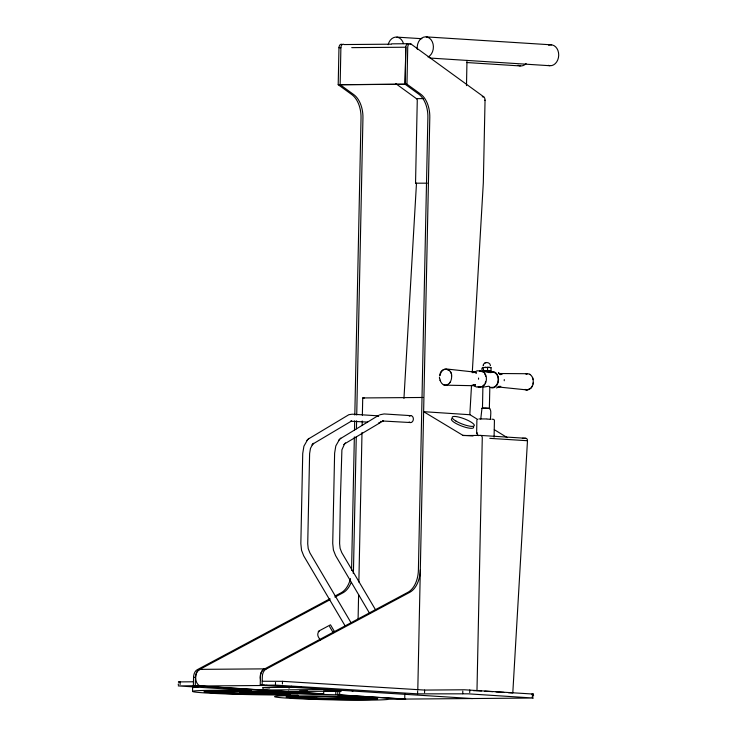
<?xml version="1.0" encoding="UTF-8"?>
<svg xmlns="http://www.w3.org/2000/svg" width="737" height="737" viewBox="0 0 737 737"><rect width="100%" height="100%" fill="white"/><g stroke="black" fill="none" stroke-linecap="round" stroke-linejoin="round"><path stroke-width="1.11" d="M178.308 684.931L178.326 683.945M180.095 684.526L180.15 681.891L193.463 681.789M192.532 691.343L192.615 687.4M330.029 598.73L197.111 669.795A8.328 5.279 89.6 0 0 193.555 677.349L193.38 685.732L321.756 693.886M323.727 690.91L323.672 693.876L195.287 685.723L195.471 677.331A8.328 5.279 89.6 0 1 199.018 669.786L329.936 599.78M472.518 698.565L260.225 685.226L260.401 676.833A8.328 5.279 89.6 0 1 263.957 669.279L407.865 592.336A24.708 15.67 89.6 0 0 418.404 569.922L427.884 117.515A24.708 15.67 89.6 0 0 418.69 94.096L405.046 84.193L405.82 47.196A3.657 2.322 89.6 0 1 407.994 43.695M262.142 685.207L262.317 676.815A8.328 5.279 89.6 0 1 265.864 669.27L409.781 592.318A24.708 15.67 89.6 0 0 420.311 569.913M301.47 687.253L263.008 687.547L262.962 690.016L327.901 689.519M260.225 685.226L275.454 685.106L275.509 682.471M282.428 683.954L282.483 681.32L262.225 681.255M354.81 415.032L361.029 118.031A24.708 15.67 89.6 0 0 351.844 94.612L338.2 84.709L338.974 47.712A3.657 2.322 89.6 0 1 342.254 44.542M391.393 44.183L344.188 44.552A3.657 2.322 89.6 0 0 340.89 47.702L340.144 84.718L353.751 94.594A24.708 15.67 89.6 0 1 362.945 118.021L356.717 415.023M335.777 694.263L335.851 690.965L339.729 690.938L339.646 694.89L405.672 699.081M337.822 690.956L337.739 694.899L403.756 699.091M351.558 570.438L354.35 436.903M354.497 430.003L354.69 420.79M356.266 436.894L353.465 570.429A24.708 15.67 89.6 0 1 353.281 573.515M356.432 428.833L356.597 420.772M358.099 618.914L358.606 594.75M358.864 582.083L362.005 432.472M362.143 425.562L362.245 420.965M362.364 415.207L362.724 397.943L423.121 397.473M363.157 698.326A31.544 1.105 1.2 0 0 334.994 696.787A31.544 1.105 1.2 0 0 302.041 696.843L287.025 696.548A45.869 1.603 1.2 0 1 336.348 696.318A45.869 1.603 1.2 0 1 377.749 698.759L363.157 698.326L363.194 696.354M417.796 689.989L429.791 117.505A24.708 15.67 89.6 0 0 420.597 94.078L406.962 84.175L407.736 47.186A3.657 2.322 89.6 0 1 411.006 44.017L483.693 96.796A3.657 2.322 89.6 0 1 485.047 100.26L483.325 182.739L472.26 372.747M404.733 699.017L404.843 693.48M403.95 398.45L416.479 183.255L415.539 183.191L417.262 100.711A2.174 1.382 89.6 0 0 416.451 98.657L395.566 83.484M195.287 685.723L178.29 685.917L251.409 690.643A57.32 1.999 1.2 0 0 195.581 692.117A57.32 1.999 1.2 0 0 286.149 694.917L298.227 695.396L295.546 695.516A57.32 1.999 1.2 0 0 304.786 699.017A57.32 1.999 1.2 0 0 388.906 699.21L533.45 698.031L468.271 693.83L417.593 693.858L417.649 691.223M424.567 692.706L424.623 690.072L464.448 689.786L533.533 694.079L531.755 694.162M466.493 85.63L466.982 60.406M462.744 693.729L462.799 691.094M508.318 692.669L512.795 692.946L527.48 440.735A2.469 1.898 -81.1 0 0 525.711 438.285L480.423 435.41L463.656 435.539A2.469 1.907 -86.4 0 1 462.854 435.318L423.628 411.679L469.819 414.719L471.523 385.34M469.727 692.587L469.782 689.952M478.377 435.687L476.627 433.467L476.894 419.989M480.754 419.095L481.98 408.28C491.662 407.487 491.266 408.077 490.391 419.344M482.91 367.293C485.665 375.677 479.124 368.27 483.26 367.339M481.454 690.956L476.977 690.68L482.274 437.87A2.469 1.907 -86.4 0 0 480.423 435.41M490.999 370.987L487.535 370.812L487.599 367.56L488.456 367.348L491.072 367.735L490.999 370.987L488.861 371.227M494.076 437.152L494.435 420.348L493.827 419.417L491.865 419.16M532.354 697.875L532.409 695.249M533.496 696.05L533.514 695.065M483.159 408.399L482.468 408.289L482.901 386.547L483.592 386.943A3.178 0.857 -15.7 0 0 484.605 386.925L488.668 386.234L489.838 386.676L489.359 408.464L487.608 408.307M478.525 379.242L478.553 378.035M504.237 380.743L504.265 379.546M525.886 374.055A8.116 5.933 -86.7 0 1 533.266 382.494C533.293 386.51 529.35 391.596 525.039 389.403M533.293 382.494L533.035 384.005M483.315 364.889L483.177 365.46C483.656 361.416 490.243 361.646 490.474 365.709M451.118 379.979L451.33 379.223A8.116 5.933 -86.7 0 0 451.615 376.257C452.5 367.487 439.897 366.833 439.851 375.649L441.168 372.001L443.103 369.882M532.565 385.497L531.874 386.897M449.763 382.743L450.187 382.116M307.532 439.814L303.92 446.18L302.732 453.439L300.843 543.648L301.544 550.309L303.727 555.864L345.036 625.768M339.416 439.574L335.805 445.931L334.616 453.191L332.719 543.409L333.419 550.06L335.611 555.615L369.642 613.396M476.627 433.467L477.512 432.932M308.287 439.04L348.877 414.691L352.231 414.194L378.882 415.88A3.455 2.672 -86.4 0 0 377.906 416.119M340.172 438.791L378.68 415.309M306.96 440.422L308.923 438.377M338.836 440.173L340.807 438.128M530.981 388.086L527.195 389.947L498.157 386.971L499.336 386.252L497.641 387.524M490.584 419.316L487.212 419.058M490.446 367.588L491.072 367.735M288.95 688.192L291.594 686.258M447.691 384.576L448.234 384.235M318.255 631.333L330.489 624.829L334.487 631.6M335.022 596.058L341.019 592.852A24.708 15.67 89.6 0 0 350.499 578.563M334.939 597.108L342.935 592.834A24.708 15.67 89.6 0 0 351.18 582.451M379.656 414.82L384.106 413.945L410.749 415.64M444.208 369.283L445.848 368.942M496.517 387.975L497.079 387.791M486.365 362.447L485.02 362.88M483.297 367.523L487.599 367.56M487.535 370.812L484.909 371.144M483.592 371.77L483.905 371.688A3.178 1.05 18.3 0 1 484.946 371.697C486.015 371.669 490.308 373.493 489.773 372.01M474.011 372.13L474.886 371.918L473.707 372.636L477.069 370.812L480.635 370.951M526.476 373.871L527.019 373.76M473.09 372.157L474.914 372.01L473.928 372.028L476.517 373.079L474.25 372.038L446.382 368.97L449.533 370.72M499.115 386.861L500.865 386.372L498.12 386.888L499.004 386.851M488.953 408.501L489.847 408.482M489.727 371.42L484.577 371.162M335.851 690.965L324.63 690.965M482.449 408.243L486.429 408.252M478.939 418.92L486.706 418.948M483.371 371.153L484.062 371.144M180.15 681.891L178.372 681.965L179.469 682.121M391.789 43.842L408.022 43.713M410.058 44.017L411.006 44.017M338.974 47.712L340.89 47.702M351.733 47.638L405.847 47.223L405.074 84.211L406.013 84.276L340.107 84.691M338.2 84.709L406.962 84.175M482.256 96.805L483.693 96.796M416.451 98.657L423.36 98.601M484.577 100.26L485.047 100.26M415.539 183.191L427.294 183.172M522.358 438.312L525.711 438.285M329.577 626.542L332.571 631.618L333.843 631.609M200.556 669.362L265.117 668.864A8.328 5.279 89.6 0 0 260.594 680.251M263.957 669.279L265.864 669.27M193.555 677.349L195.471 677.331M265.873 685.474L201.312 685.981A8.328 5.279 89.6 0 1 195.655 677.331A8.328 5.279 89.6 0 1 201.662 669.426M299.563 691.002L307.624 690.938M341.342 691.14L287.227 691.564A5.187 3.289 89.6 0 0 288.001 691.463M473.569 690.698L476.977 690.68M323.672 693.876L248.655 692.568L339.646 694.89M339.72 695.028L341.627 695.009M275.454 685.106L417.593 693.858M424.623 690.072L282.483 681.32M484.992 367.192L486.005 367.219M501.51 374.23L499.336 373.521L527.535 373.723M445.507 385.165L474.591 385.727L473.44 385.165M486.015 371.153L483.232 370.775M486.973 367.219L488.005 367.247M486.89 371.162L487.922 371.199M488.944 367.284L489.783 367.348M472.813 385.276L473.762 385.377L472.426 385.138M480.294 387.238L476.185 386.934L473.541 385.285M483.334 408.427L481.98 408.28M426.244 36.887L551.562 44.846M396.828 37.117L421.896 38.702M430.021 58.057L549.673 65.704M466.714 62.534L520.258 65.934M362.724 397.943L364.29 398.044M410.61 422.55L382.521 420.993L383.489 420.735L344.842 443.702L345.478 443.038L343.949 444.632L344.52 444.033L341.904 449.819L340.42 498.415L339.61 543.574L340.107 548.346L341.784 552.658L375.695 610.061M367.634 422.089L350.646 421.242L351.613 420.984L312.967 443.95L313.603 443.287L312.073 444.881L312.645 444.273L310.47 448.4L309.614 453.605L307.725 543.814L308.223 548.586L309.909 552.907L351.448 623.428M462.854 435.318L473.043 435.963M489.81 438.349L527.48 440.735M484.817 691.177L492.648 691.674M496.01 691.886L503.841 692.384M263.008 687.547L269.631 687.971M499.308 373.484L501.989 374.571M482.827 371.245L482.394 370.914M526.66 389.919L525.592 389.652M444.411 385.046L444.955 385.138M443.305 384.622L443.858 384.871M469.819 414.618L477.687 419.454M494.306 429.671L507.231 437.621M529.728 374.267L530.272 374.599M498.636 373.051L500.46 374.691L499.502 373.613M498.498 372.71L499.013 373.125M320.365 640.306L318.366 636.925A3.455 2.193 89.6 0 1 319.204 631.323M450.381 371.89L451.016 373.272M532.455 377.344L532.75 378.053M440.063 380.108L440.293 380.845M532.98 378.79L533.146 379.537M451.422 374.755L451.597 376.257M439.445 377.095L439.51 378.514M332.571 631.618A3.455 2.193 89.6 0 1 333.023 632.77M192.965 687.695A57.32 1.999 1.2 0 1 198.437 686.7M409.302 416.193A3.455 2.672 -86.4 0 1 412.748 416.82A3.455 2.672 -86.4 0 1 412.656 421.343A3.455 2.672 -86.4 0 1 409.173 422.015M380.974 421.278A3.455 2.672 -86.4 0 1 378.735 422.798M288.738 691.085A5.187 3.289 89.6 0 1 288.379 691.306M352.94 690.965A5.187 3.289 89.6 0 1 352.166 691.057M490.538 372.249A8.153 5.96 -86.7 0 1 498.544 379.73A8.153 5.96 -86.7 0 1 490.216 387.404M450.878 380.725A8.116 5.933 -86.7 0 1 448.796 383.811M448.262 384.235A8.116 5.933 -86.7 0 1 440.615 381.554M440.321 380.845A8.116 5.933 -86.7 0 1 439.805 378.606M490.658 372.71A7.656 5.601 -86.7 0 1 498.175 378.993A7.656 5.601 -86.7 0 1 491.395 387.34M481.648 371.559A7.656 5.601 -86.7 0 1 482.68 371.955M484.55 373.631A7.656 5.601 -86.7 0 1 485.738 376.211M485.628 381.849A7.656 5.601 -86.7 0 1 485.075 383.231M484.32 384.456A7.656 5.601 -86.7 0 1 482.385 386.188M481.335 386.603A7.656 5.601 -86.7 0 1 479.29 386.63M479.547 371.098A8.153 5.96 -86.7 0 1 486.392 379.813A8.153 5.96 -86.7 0 1 478.11 386.695M473.541 426.953A11.856 2.81 20.9 0 1 461.076 425.82A11.856 2.81 20.9 0 1 452.131 418.57M548.595 45.224A10.475 8.089 -86.4 0 1 558.71 55.211A10.475 8.089 -86.4 0 1 548.181 65.353M417.299 49.287A10.475 8.089 -86.4 0 1 423.526 37.182A10.475 8.089 -86.4 0 1 433.07 44.045A10.475 8.089 -86.4 0 1 428.077 57.025M388.159 44.727A10.475 8.089 -86.4 0 1 395.705 37.09A10.475 8.089 -86.4 0 1 403.498 43.63M526.135 63.585A10.475 8.089 -86.4 0 1 518.019 65.252M266.96 685.189A8.328 5.279 89.6 0 1 263.699 684.977M240.188 692.356L269.521 693.6A25.795 0.903 1.2 0 1 230.911 692.826A25.795 0.903 1.2 0 1 234.688 691.564A25.795 0.903 1.2 0 1 272.377 692.642L240.188 692.356M475.393 384.88L473.587 385.368L475.393 384.88M219.967 691.628L204.95 691.334A45.869 1.603 1.2 0 1 247.825 690.965A45.869 1.603 1.2 0 1 293.667 693.056L278.66 692.771A31.544 1.105 1.2 0 0 248.443 691.481A31.544 1.105 1.2 0 0 219.967 691.628M376.754 699.091L361.738 698.796A31.544 1.105 1.2 0 1 328.776 698.851A31.544 1.105 1.2 0 1 300.622 697.313L286.039 696.88A45.869 1.603 1.2 0 0 327.421 699.321A45.869 1.603 1.2 0 0 376.754 699.091M218.539 692.098L203.946 691.665A45.869 1.603 1.2 0 0 238.908 693.932A45.869 1.603 1.2 0 0 290.212 694.208L275.62 693.784A31.544 1.105 1.2 0 1 242.307 693.517A31.544 1.105 1.2 0 1 218.539 692.098M316.864 698.234A25.795 0.903 1.2 0 0 357.556 698.446A25.795 0.903 1.2 0 0 321.258 696.778A25.795 0.903 1.2 0 0 316.864 698.234M456.056 421.131A11.856 2.81 20.9 0 0 474.186 425.848A11.856 2.81 20.9 0 0 459.464 417.253A11.856 2.81 20.9 0 0 456.056 421.131"/></g></svg>
